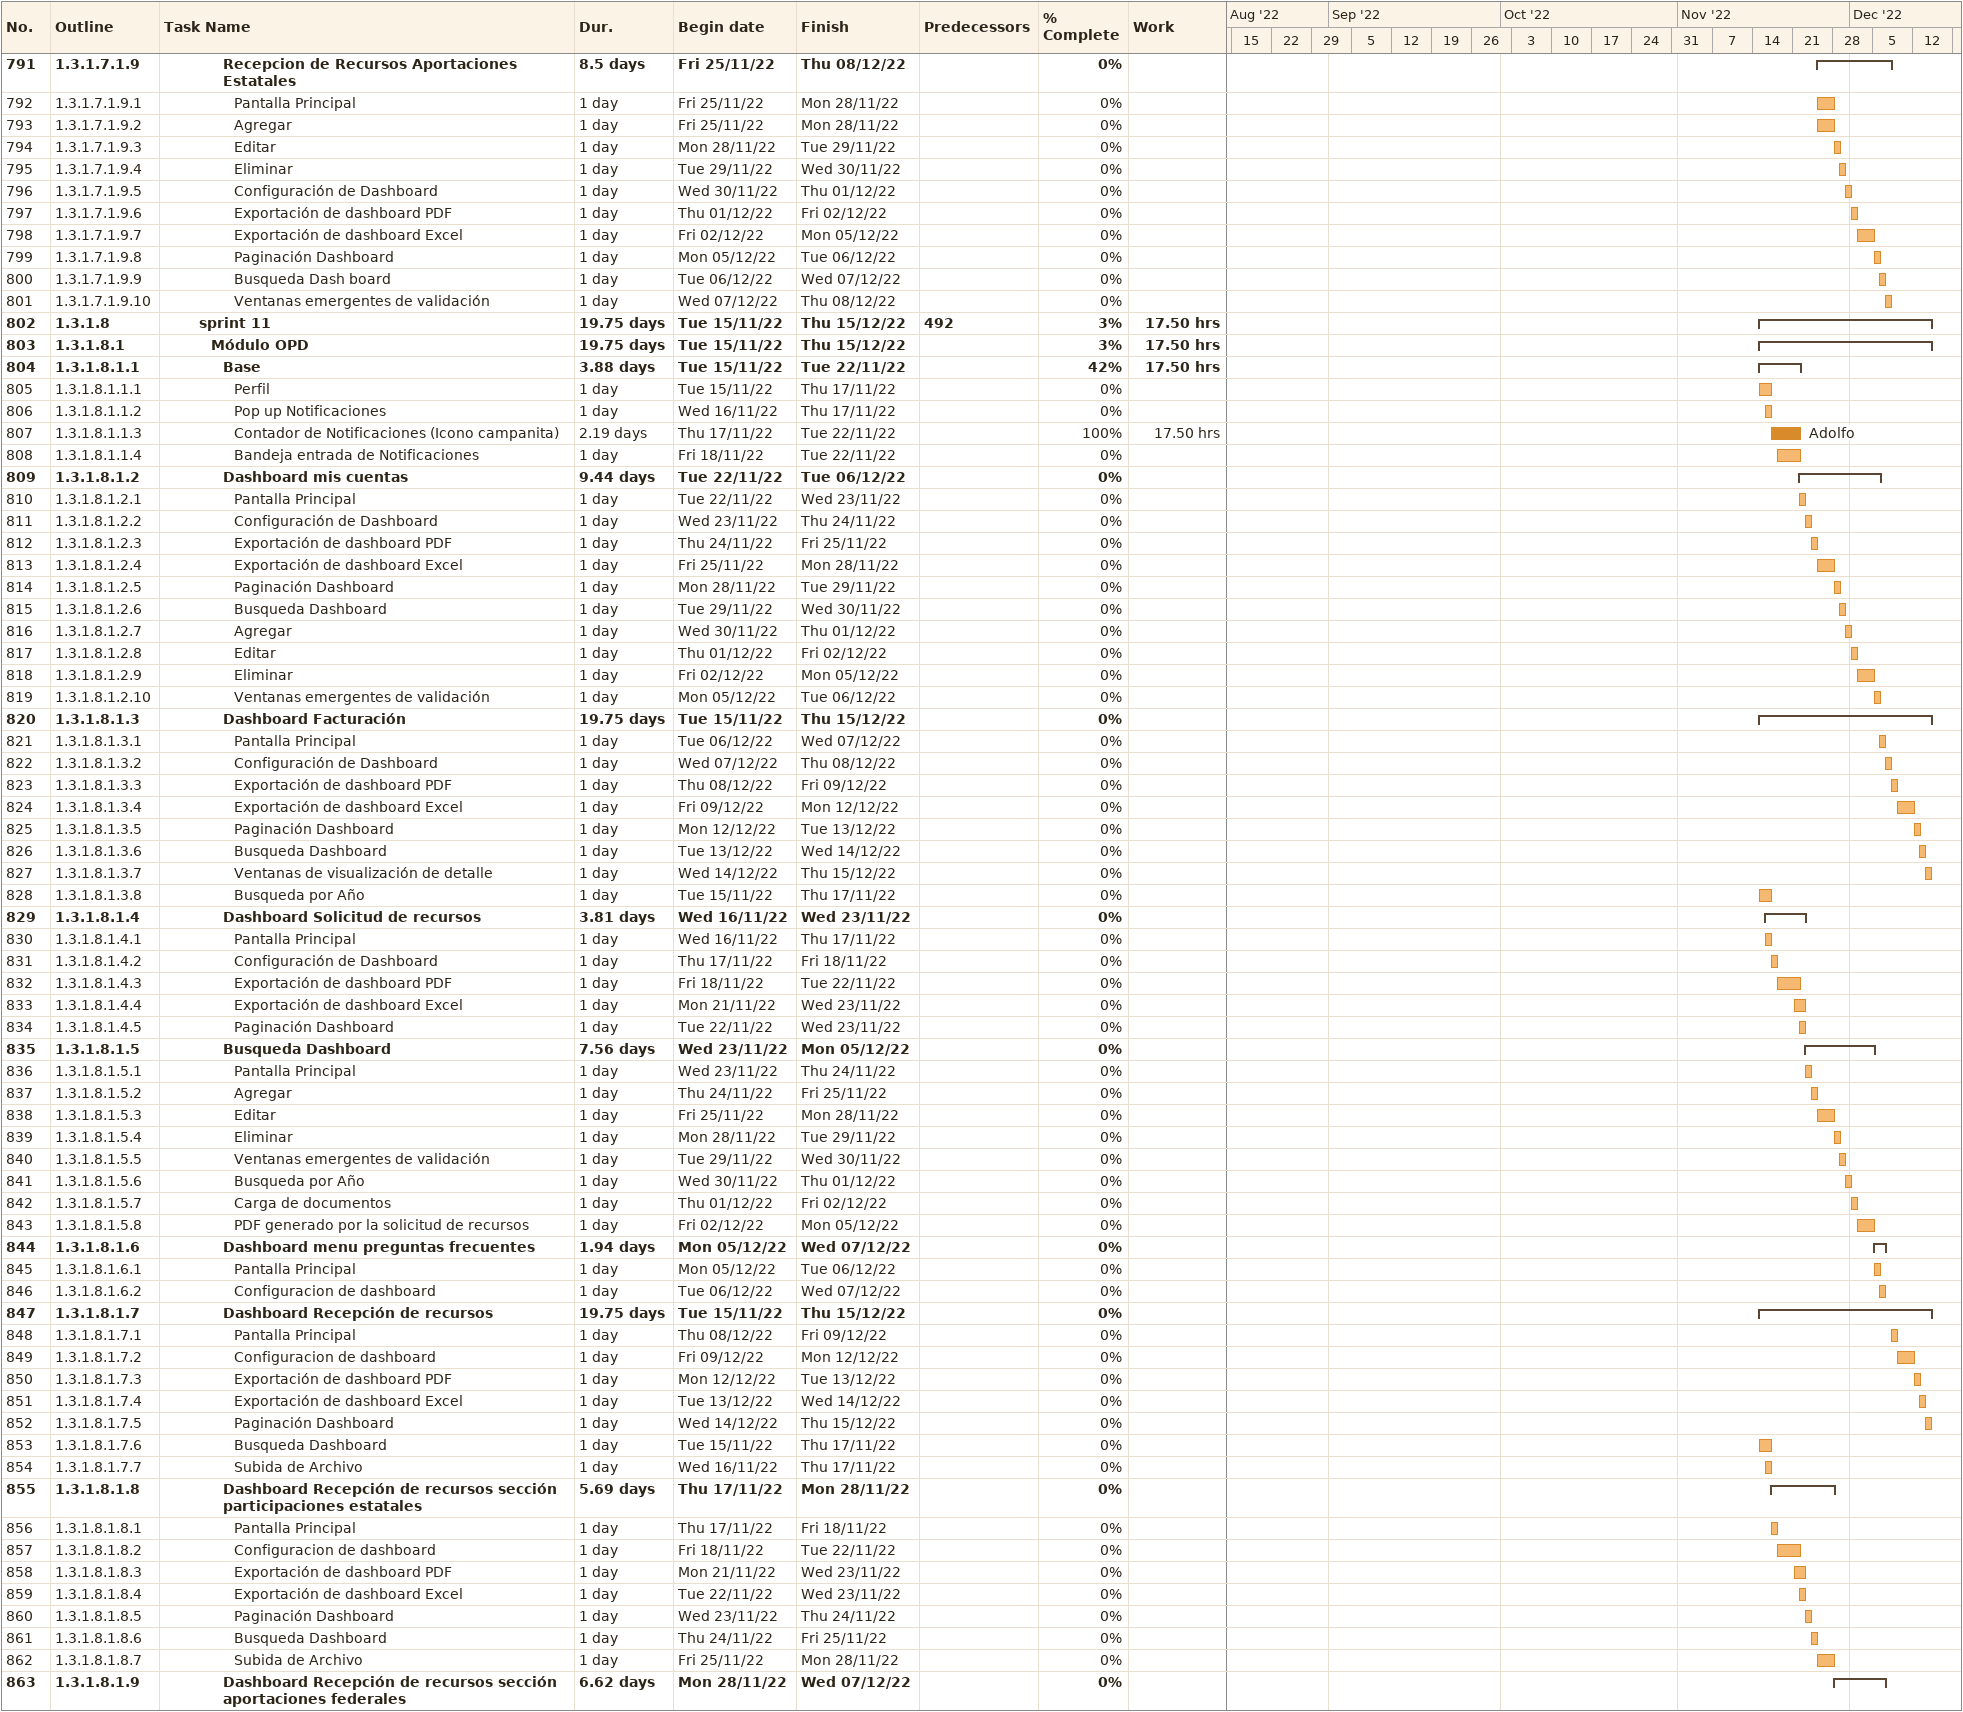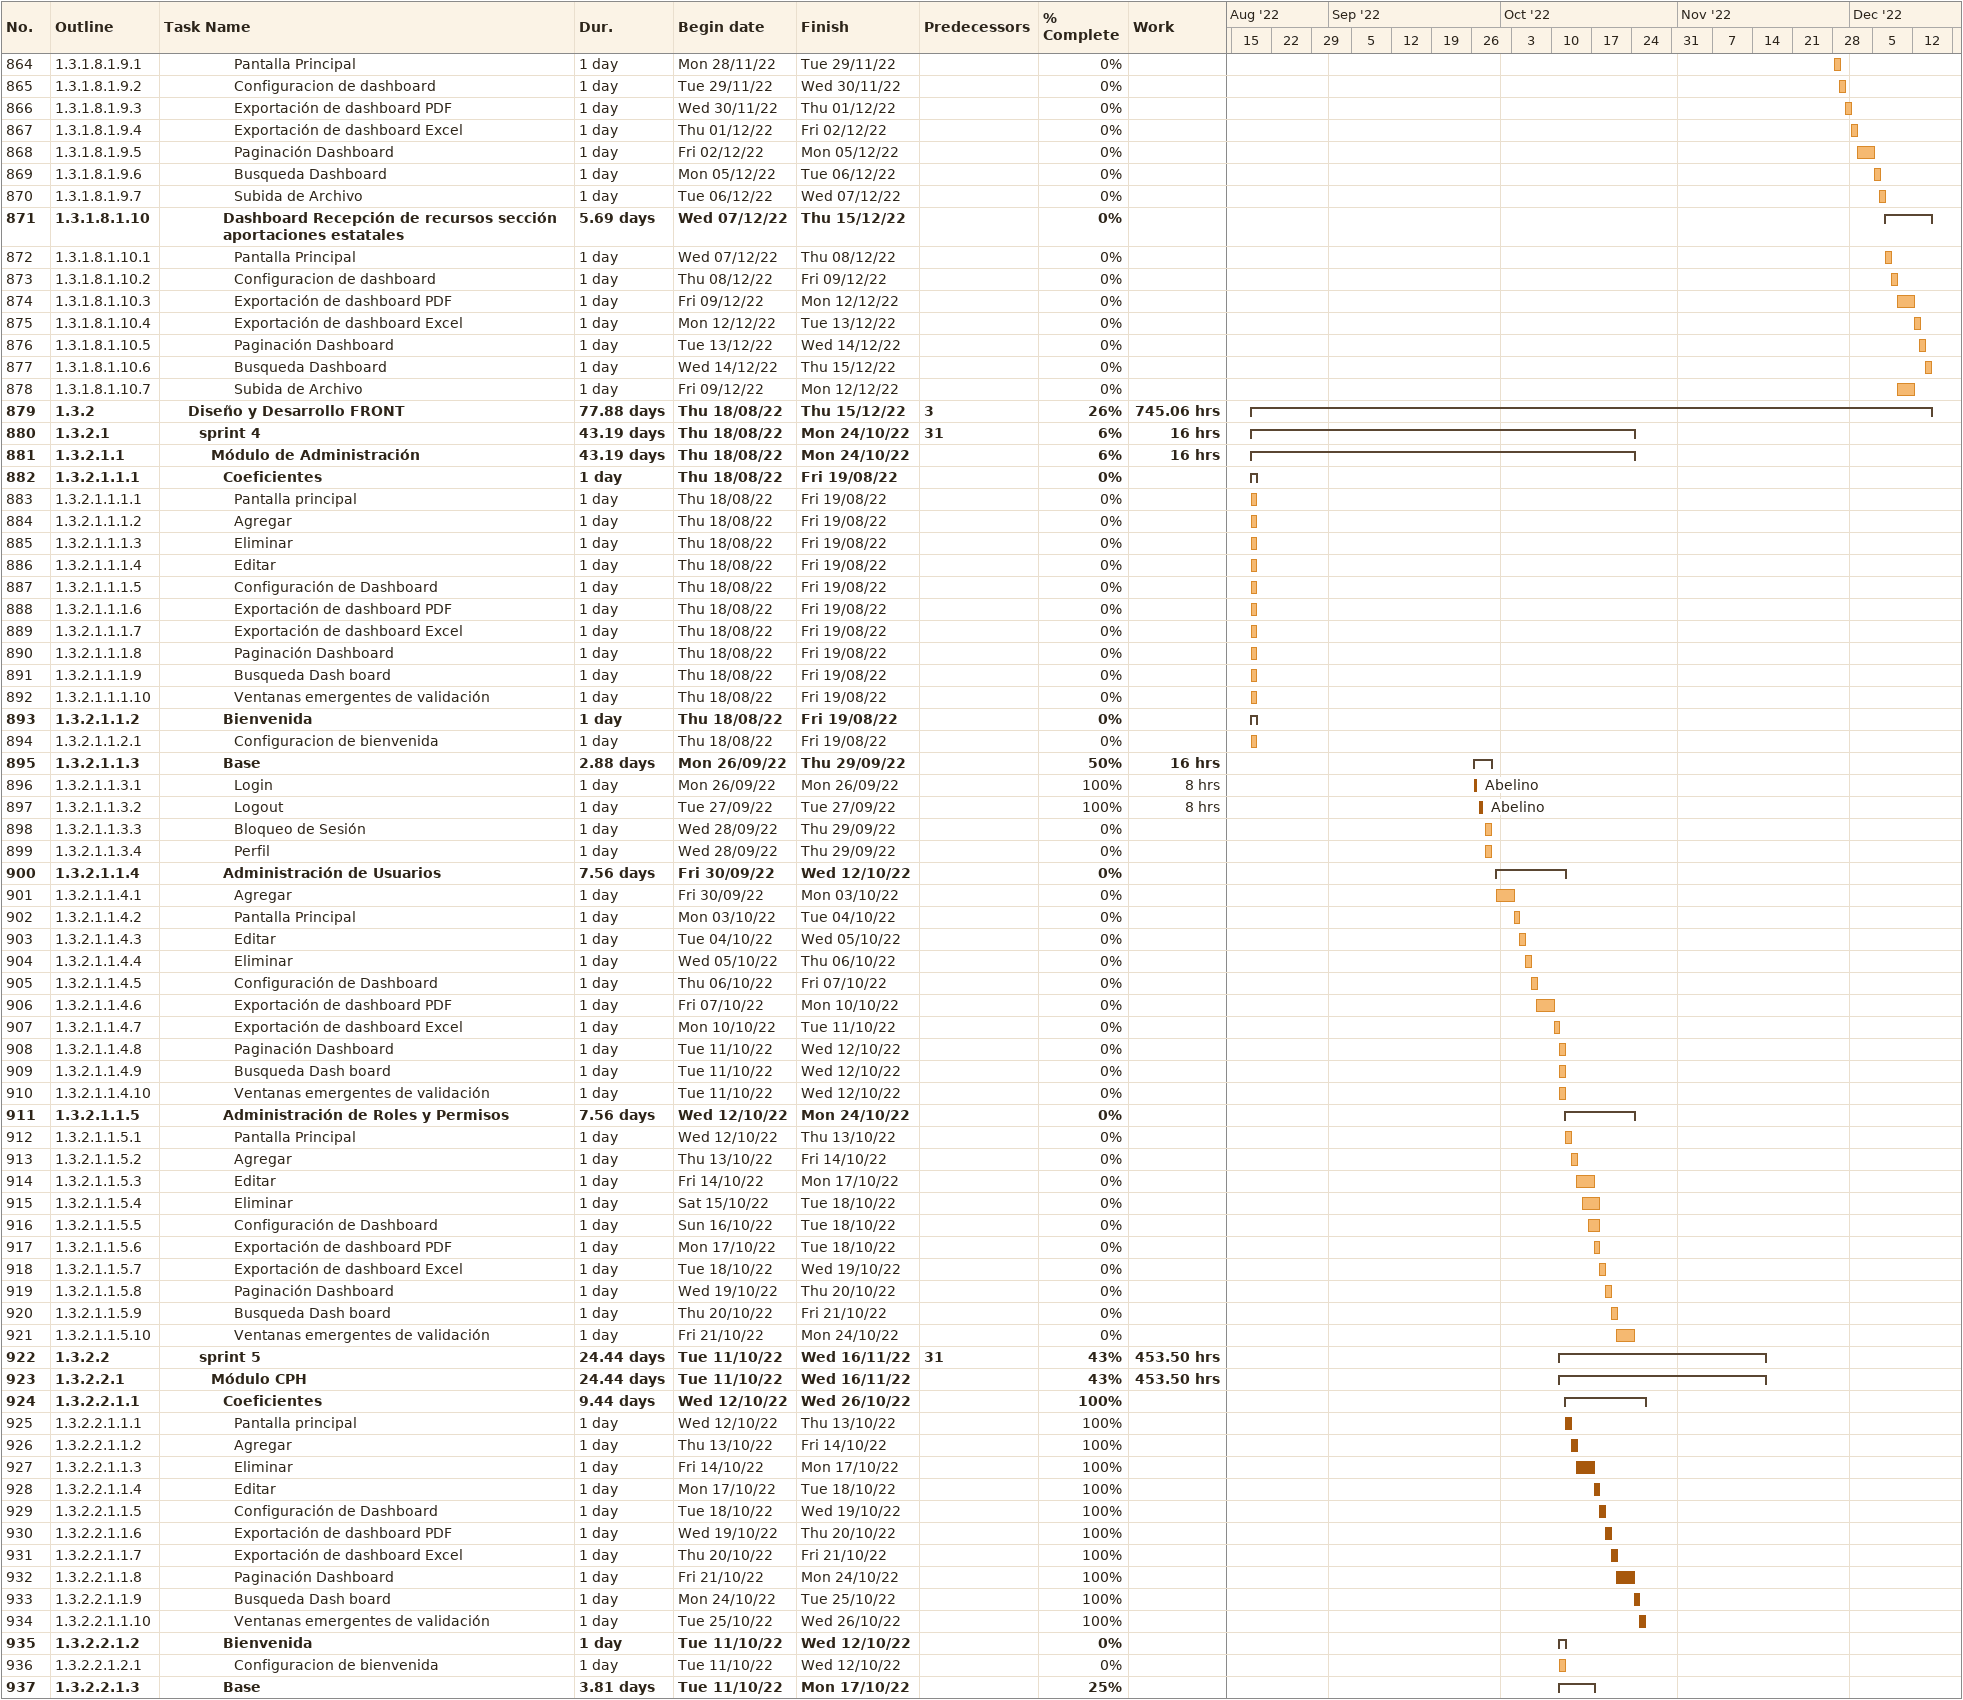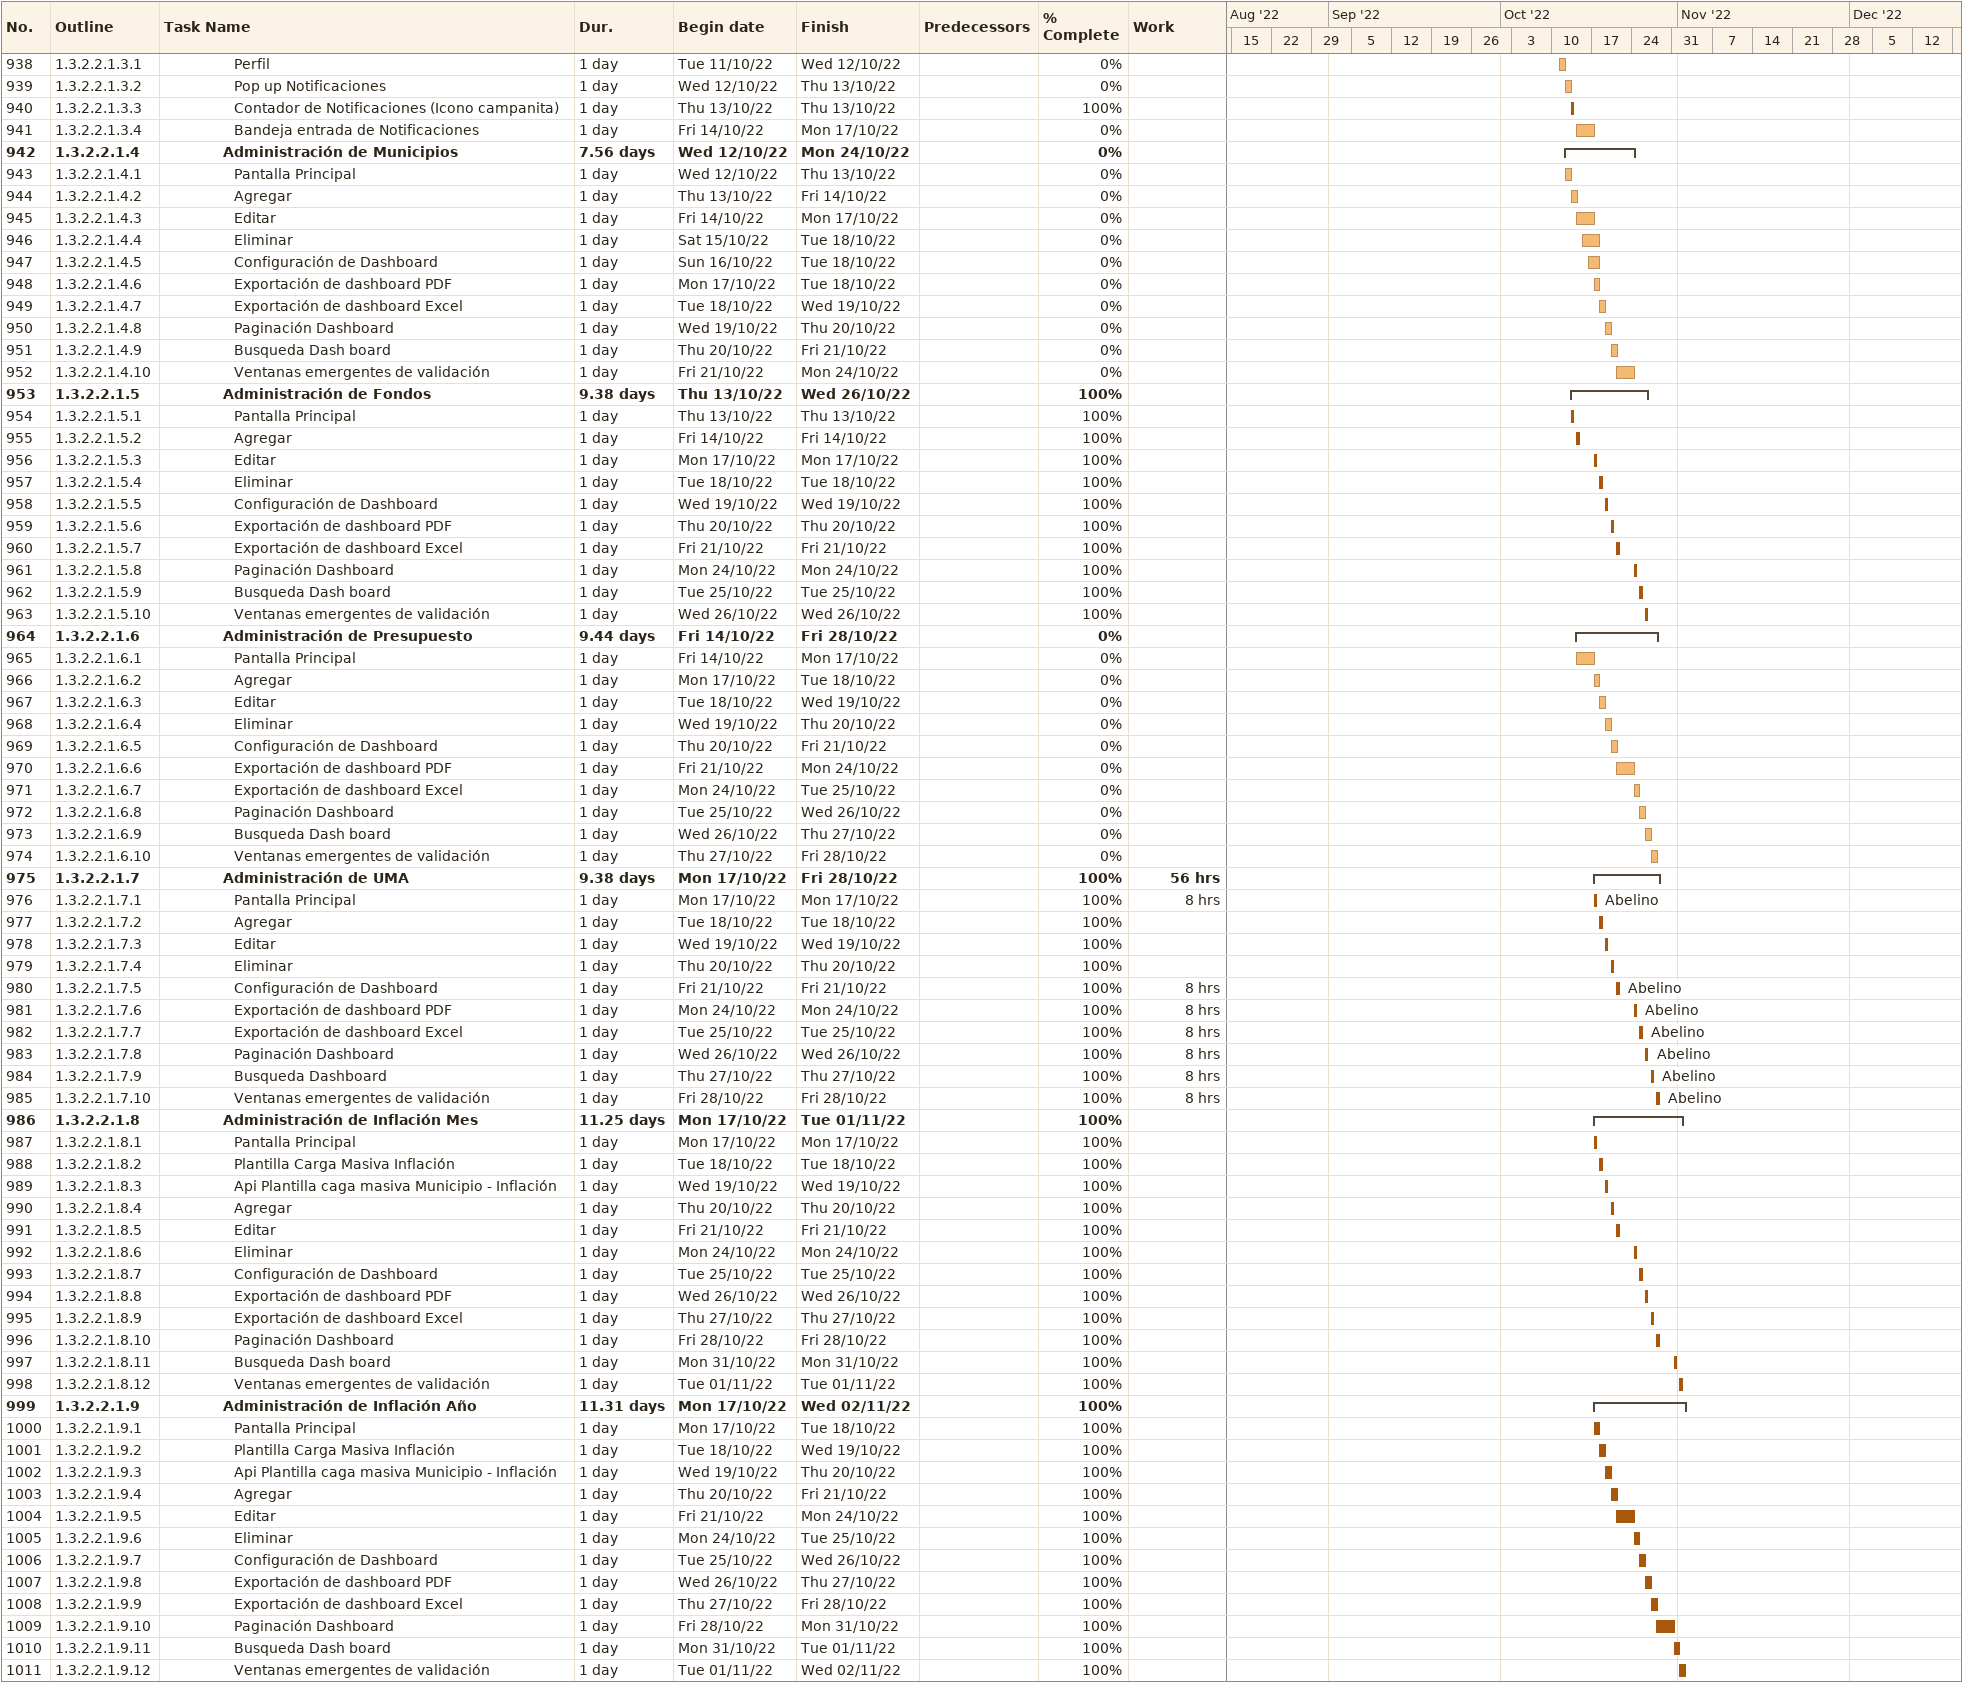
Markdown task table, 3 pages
| ID | WBS | Task | Duration | Start | Finish | Predecessors | Resources | % complete | Work (h) |
|---|---|---|---|---|---|---|---|---|---|
| 791 | 1.3.1.7.1.9 | **Recepcion de Recursos Aportaciones Estatales** | 8.5d | 2022-11-25 | 2022-12-08 |  |  | 0 |  |
| 792 | 1.3.1.7.1.9.1 | Pantalla Principal | 1d | 2022-11-25 | 2022-11-28 |  |  | 0 |  |
| 793 | 1.3.1.7.1.9.2 | Agregar | 1d | 2022-11-25 | 2022-11-28 |  |  | 0 |  |
| 794 | 1.3.1.7.1.9.3 | Editar | 1d | 2022-11-28 | 2022-11-29 |  |  | 0 |  |
| 795 | 1.3.1.7.1.9.4 | Eliminar | 1d | 2022-11-29 | 2022-11-30 |  |  | 0 |  |
| 796 | 1.3.1.7.1.9.5 | Configuración de Dashboard | 1d | 2022-11-30 | 2022-12-01 |  |  | 0 |  |
| 797 | 1.3.1.7.1.9.6 | Exportación de dashboard PDF | 1d | 2022-12-01 | 2022-12-02 |  |  | 0 |  |
| 798 | 1.3.1.7.1.9.7 | Exportación de dashboard Excel | 1d | 2022-12-02 | 2022-12-05 |  |  | 0 |  |
| 799 | 1.3.1.7.1.9.8 | Paginación Dashboard | 1d | 2022-12-05 | 2022-12-06 |  |  | 0 |  |
| 800 | 1.3.1.7.1.9.9 | Busqueda Dash board | 1d | 2022-12-06 | 2022-12-07 |  |  | 0 |  |
| 801 | 1.3.1.7.1.9.10 | Ventanas emergentes de validación | 1d | 2022-12-07 | 2022-12-08 |  |  | 0 |  |
| 802 | 1.3.1.8 | **sprint 11** | 19.75d | 2022-11-15 | 2022-12-15 | 492 |  | 3 | 17.50 |
| 803 | 1.3.1.8.1 | **Módulo OPD** | 19.75d | 2022-11-15 | 2022-12-15 |  |  | 3 | 17.50 |
| 804 | 1.3.1.8.1.1 | **Base** | 3.88d | 2022-11-15 | 2022-11-22 |  |  | 42 | 17.50 |
| 805 | 1.3.1.8.1.1.1 | Perfil | 1d | 2022-11-15 | 2022-11-17 |  |  | 0 |  |
| 806 | 1.3.1.8.1.1.2 | Pop up Notificaciones | 1d | 2022-11-16 | 2022-11-17 |  |  | 0 |  |
| 807 | 1.3.1.8.1.1.3 | Contador de Notificaciones (Icono campanita) | 2.19d | 2022-11-17 | 2022-11-22 |  | Adolfo | 100 | 17.50 |
| 808 | 1.3.1.8.1.1.4 | Bandeja entrada de Notificaciones | 1d | 2022-11-18 | 2022-11-22 |  |  | 0 |  |
| 809 | 1.3.1.8.1.2 | **Dashboard mis cuentas** | 9.44d | 2022-11-22 | 2022-12-06 |  |  | 0 |  |
| 810 | 1.3.1.8.1.2.1 | Pantalla Principal | 1d | 2022-11-22 | 2022-11-23 |  |  | 0 |  |
| 811 | 1.3.1.8.1.2.2 | Configuración de Dashboard | 1d | 2022-11-23 | 2022-11-24 |  |  | 0 |  |
| 812 | 1.3.1.8.1.2.3 | Exportación de dashboard PDF | 1d | 2022-11-24 | 2022-11-25 |  |  | 0 |  |
| 813 | 1.3.1.8.1.2.4 | Exportación de dashboard Excel | 1d | 2022-11-25 | 2022-11-28 |  |  | 0 |  |
| 814 | 1.3.1.8.1.2.5 | Paginación Dashboard | 1d | 2022-11-28 | 2022-11-29 |  |  | 0 |  |
| 815 | 1.3.1.8.1.2.6 | Busqueda Dashboard | 1d | 2022-11-29 | 2022-11-30 |  |  | 0 |  |
| 816 | 1.3.1.8.1.2.7 | Agregar | 1d | 2022-11-30 | 2022-12-01 |  |  | 0 |  |
| 817 | 1.3.1.8.1.2.8 | Editar | 1d | 2022-12-01 | 2022-12-02 |  |  | 0 |  |
| 818 | 1.3.1.8.1.2.9 | Eliminar | 1d | 2022-12-02 | 2022-12-05 |  |  | 0 |  |
| 819 | 1.3.1.8.1.2.10 | Ventanas emergentes de validación | 1d | 2022-12-05 | 2022-12-06 |  |  | 0 |  |
| 820 | 1.3.1.8.1.3 | **Dashboard Facturación** | 19.75d | 2022-11-15 | 2022-12-15 |  |  | 0 |  |
| 821 | 1.3.1.8.1.3.1 | Pantalla Principal | 1d | 2022-12-06 | 2022-12-07 |  |  | 0 |  |
| 822 | 1.3.1.8.1.3.2 | Configuración de Dashboard | 1d | 2022-12-07 | 2022-12-08 |  |  | 0 |  |
| 823 | 1.3.1.8.1.3.3 | Exportación de dashboard PDF | 1d | 2022-12-08 | 2022-12-09 |  |  | 0 |  |
| 824 | 1.3.1.8.1.3.4 | Exportación de dashboard Excel | 1d | 2022-12-09 | 2022-12-12 |  |  | 0 |  |
| 825 | 1.3.1.8.1.3.5 | Paginación Dashboard | 1d | 2022-12-12 | 2022-12-13 |  |  | 0 |  |
| 826 | 1.3.1.8.1.3.6 | Busqueda Dashboard | 1d | 2022-12-13 | 2022-12-14 |  |  | 0 |  |
| 827 | 1.3.1.8.1.3.7 | Ventanas de visualización de detalle | 1d | 2022-12-14 | 2022-12-15 |  |  | 0 |  |
| 828 | 1.3.1.8.1.3.8 | Busqueda por Año | 1d | 2022-11-15 | 2022-11-17 |  |  | 0 |  |
| 829 | 1.3.1.8.1.4 | **Dashboard Solicitud de recursos** | 3.81d | 2022-11-16 | 2022-11-23 |  |  | 0 |  |
| 830 | 1.3.1.8.1.4.1 | Pantalla Principal | 1d | 2022-11-16 | 2022-11-17 |  |  | 0 |  |
| 831 | 1.3.1.8.1.4.2 | Configuración de Dashboard | 1d | 2022-11-17 | 2022-11-18 |  |  | 0 |  |
| 832 | 1.3.1.8.1.4.3 | Exportación de dashboard PDF | 1d | 2022-11-18 | 2022-11-22 |  |  | 0 |  |
| 833 | 1.3.1.8.1.4.4 | Exportación de dashboard Excel | 1d | 2022-11-21 | 2022-11-23 |  |  | 0 |  |
| 834 | 1.3.1.8.1.4.5 | Paginación Dashboard | 1d | 2022-11-22 | 2022-11-23 |  |  | 0 |  |
| 835 | 1.3.1.8.1.5 | **Busqueda Dashboard** | 7.56d | 2022-11-23 | 2022-12-05 |  |  | 0 |  |
| 836 | 1.3.1.8.1.5.1 | Pantalla Principal | 1d | 2022-11-23 | 2022-11-24 |  |  | 0 |  |
| 837 | 1.3.1.8.1.5.2 | Agregar | 1d | 2022-11-24 | 2022-11-25 |  |  | 0 |  |
| 838 | 1.3.1.8.1.5.3 | Editar | 1d | 2022-11-25 | 2022-11-28 |  |  | 0 |  |
| 839 | 1.3.1.8.1.5.4 | Eliminar | 1d | 2022-11-28 | 2022-11-29 |  |  | 0 |  |
| 840 | 1.3.1.8.1.5.5 | Ventanas emergentes de validación | 1d | 2022-11-29 | 2022-11-30 |  |  | 0 |  |
| 841 | 1.3.1.8.1.5.6 | Busqueda por Año | 1d | 2022-11-30 | 2022-12-01 |  |  | 0 |  |
| 842 | 1.3.1.8.1.5.7 | Carga de documentos | 1d | 2022-12-01 | 2022-12-02 |  |  | 0 |  |
| 843 | 1.3.1.8.1.5.8 | PDF generado por la solicitud de recursos | 1d | 2022-12-02 | 2022-12-05 |  |  | 0 |  |
| 844 | 1.3.1.8.1.6 | **Dashboard menu preguntas frecuentes** | 1.94d | 2022-12-05 | 2022-12-07 |  |  | 0 |  |
| 845 | 1.3.1.8.1.6.1 | Pantalla Principal | 1d | 2022-12-05 | 2022-12-06 |  |  | 0 |  |
| 846 | 1.3.1.8.1.6.2 | Configuracion de dashboard | 1d | 2022-12-06 | 2022-12-07 |  |  | 0 |  |
| 847 | 1.3.1.8.1.7 | **Dashboard Recepción de recursos** | 19.75d | 2022-11-15 | 2022-12-15 |  |  | 0 |  |
| 848 | 1.3.1.8.1.7.1 | Pantalla Principal | 1d | 2022-12-08 | 2022-12-09 |  |  | 0 |  |
| 849 | 1.3.1.8.1.7.2 | Configuracion de dashboard | 1d | 2022-12-09 | 2022-12-12 |  |  | 0 |  |
| 850 | 1.3.1.8.1.7.3 | Exportación de dashboard PDF | 1d | 2022-12-12 | 2022-12-13 |  |  | 0 |  |
| 851 | 1.3.1.8.1.7.4 | Exportación de dashboard Excel | 1d | 2022-12-13 | 2022-12-14 |  |  | 0 |  |
| 852 | 1.3.1.8.1.7.5 | Paginación Dashboard | 1d | 2022-12-14 | 2022-12-15 |  |  | 0 |  |
| 853 | 1.3.1.8.1.7.6 | Busqueda Dashboard | 1d | 2022-11-15 | 2022-11-17 |  |  | 0 |  |
| 854 | 1.3.1.8.1.7.7 | Subida de Archivo | 1d | 2022-11-16 | 2022-11-17 |  |  | 0 |  |
| 855 | 1.3.1.8.1.8 | **Dashboard Recepción de recursos sección participaciones estatales** | 5.69d | 2022-11-17 | 2022-11-28 |  |  | 0 |  |
| 856 | 1.3.1.8.1.8.1 | Pantalla Principal | 1d | 2022-11-17 | 2022-11-18 |  |  | 0 |  |
| 857 | 1.3.1.8.1.8.2 | Configuracion de dashboard | 1d | 2022-11-18 | 2022-11-22 |  |  | 0 |  |
| 858 | 1.3.1.8.1.8.3 | Exportación de dashboard PDF | 1d | 2022-11-21 | 2022-11-23 |  |  | 0 |  |
| 859 | 1.3.1.8.1.8.4 | Exportación de dashboard Excel | 1d | 2022-11-22 | 2022-11-23 |  |  | 0 |  |
| 860 | 1.3.1.8.1.8.5 | Paginación Dashboard | 1d | 2022-11-23 | 2022-11-24 |  |  | 0 |  |
| 861 | 1.3.1.8.1.8.6 | Busqueda Dashboard | 1d | 2022-11-24 | 2022-11-25 |  |  | 0 |  |
| 862 | 1.3.1.8.1.8.7 | Subida de Archivo | 1d | 2022-11-25 | 2022-11-28 |  |  | 0 |  |
| 863 | 1.3.1.8.1.9 | **Dashboard Recepción de recursos sección aportaciones federales** | 6.62d | 2022-11-28 | 2022-12-07 |  |  | 0 |  |
| 864 | 1.3.1.8.1.9.1 | Pantalla Principal | 1d | 2022-11-28 | 2022-11-29 |  |  | 0 |  |
| 865 | 1.3.1.8.1.9.2 | Configuracion de dashboard | 1d | 2022-11-29 | 2022-11-30 |  |  | 0 |  |
| 866 | 1.3.1.8.1.9.3 | Exportación de dashboard PDF | 1d | 2022-11-30 | 2022-12-01 |  |  | 0 |  |
| 867 | 1.3.1.8.1.9.4 | Exportación de dashboard Excel | 1d | 2022-12-01 | 2022-12-02 |  |  | 0 |  |
| 868 | 1.3.1.8.1.9.5 | Paginación Dashboard | 1d | 2022-12-02 | 2022-12-05 |  |  | 0 |  |
| 869 | 1.3.1.8.1.9.6 | Busqueda Dashboard | 1d | 2022-12-05 | 2022-12-06 |  |  | 0 |  |
| 870 | 1.3.1.8.1.9.7 | Subida de Archivo | 1d | 2022-12-06 | 2022-12-07 |  |  | 0 |  |
| 871 | 1.3.1.8.1.10 | **Dashboard Recepción de recursos sección aportaciones estatales** | 5.69d | 2022-12-07 | 2022-12-15 |  |  | 0 |  |
| 872 | 1.3.1.8.1.10.1 | Pantalla Principal | 1d | 2022-12-07 | 2022-12-08 |  |  | 0 |  |
| 873 | 1.3.1.8.1.10.2 | Configuracion de dashboard | 1d | 2022-12-08 | 2022-12-09 |  |  | 0 |  |
| 874 | 1.3.1.8.1.10.3 | Exportación de dashboard PDF | 1d | 2022-12-09 | 2022-12-12 |  |  | 0 |  |
| 875 | 1.3.1.8.1.10.4 | Exportación de dashboard Excel | 1d | 2022-12-12 | 2022-12-13 |  |  | 0 |  |
| 876 | 1.3.1.8.1.10.5 | Paginación Dashboard | 1d | 2022-12-13 | 2022-12-14 |  |  | 0 |  |
| 877 | 1.3.1.8.1.10.6 | Busqueda Dashboard | 1d | 2022-12-14 | 2022-12-15 |  |  | 0 |  |
| 878 | 1.3.1.8.1.10.7 | Subida de Archivo | 1d | 2022-12-09 | 2022-12-12 |  |  | 0 |  |
| 879 | 1.3.2 | **Diseño y Desarrollo FRONT** | 77.88d | 2022-08-18 | 2022-12-15 | 3 |  | 26 | 745.06 |
| 880 | 1.3.2.1 | **sprint 4** | 43.19d | 2022-08-18 | 2022-10-24 | 31 |  | 6 | 16 |
| 881 | 1.3.2.1.1 | **Módulo de Administración** | 43.19d | 2022-08-18 | 2022-10-24 |  |  | 6 | 16 |
| 882 | 1.3.2.1.1.1 | **Coeficientes** | 1d | 2022-08-18 | 2022-08-19 |  |  | 0 |  |
| 883 | 1.3.2.1.1.1.1 | Pantalla principal | 1d | 2022-08-18 | 2022-08-19 |  |  | 0 |  |
| 884 | 1.3.2.1.1.1.2 | Agregar | 1d | 2022-08-18 | 2022-08-19 |  |  | 0 |  |
| 885 | 1.3.2.1.1.1.3 | Eliminar | 1d | 2022-08-18 | 2022-08-19 |  |  | 0 |  |
| 886 | 1.3.2.1.1.1.4 | Editar | 1d | 2022-08-18 | 2022-08-19 |  |  | 0 |  |
| 887 | 1.3.2.1.1.1.5 | Configuración de Dashboard | 1d | 2022-08-18 | 2022-08-19 |  |  | 0 |  |
| 888 | 1.3.2.1.1.1.6 | Exportación de dashboard PDF | 1d | 2022-08-18 | 2022-08-19 |  |  | 0 |  |
| 889 | 1.3.2.1.1.1.7 | Exportación de dashboard Excel | 1d | 2022-08-18 | 2022-08-19 |  |  | 0 |  |
| 890 | 1.3.2.1.1.1.8 | Paginación Dashboard | 1d | 2022-08-18 | 2022-08-19 |  |  | 0 |  |
| 891 | 1.3.2.1.1.1.9 | Busqueda Dash board | 1d | 2022-08-18 | 2022-08-19 |  |  | 0 |  |
| 892 | 1.3.2.1.1.1.10 | Ventanas emergentes de validación | 1d | 2022-08-18 | 2022-08-19 |  |  | 0 |  |
| 893 | 1.3.2.1.1.2 | **Bienvenida** | 1d | 2022-08-18 | 2022-08-19 |  |  | 0 |  |
| 894 | 1.3.2.1.1.2.1 | Configuracion de bienvenida | 1d | 2022-08-18 | 2022-08-19 |  |  | 0 |  |
| 895 | 1.3.2.1.1.3 | **Base** | 2.88d | 2022-09-26 | 2022-09-29 |  |  | 50 | 16 |
| 896 | 1.3.2.1.1.3.1 | Login | 1d | 2022-09-26 | 2022-09-26 |  | Abelino | 100 | 8 |
| 897 | 1.3.2.1.1.3.2 | Logout | 1d | 2022-09-27 | 2022-09-27 |  | Abelino | 100 | 8 |
| 898 | 1.3.2.1.1.3.3 | Bloqueo de Sesión | 1d | 2022-09-28 | 2022-09-29 |  |  | 0 |  |
| 899 | 1.3.2.1.1.3.4 | Perfil | 1d | 2022-09-28 | 2022-09-29 |  |  | 0 |  |
| 900 | 1.3.2.1.1.4 | **Administración de Usuarios** | 7.56d | 2022-09-30 | 2022-10-12 |  |  | 0 |  |
| 901 | 1.3.2.1.1.4.1 | Agregar | 1d | 2022-09-30 | 2022-10-03 |  |  | 0 |  |
| 902 | 1.3.2.1.1.4.2 | Pantalla Principal | 1d | 2022-10-03 | 2022-10-04 |  |  | 0 |  |
| 903 | 1.3.2.1.1.4.3 | Editar | 1d | 2022-10-04 | 2022-10-05 |  |  | 0 |  |
| 904 | 1.3.2.1.1.4.4 | Eliminar | 1d | 2022-10-05 | 2022-10-06 |  |  | 0 |  |
| 905 | 1.3.2.1.1.4.5 | Configuración de Dashboard | 1d | 2022-10-06 | 2022-10-07 |  |  | 0 |  |
| 906 | 1.3.2.1.1.4.6 | Exportación de dashboard PDF | 1d | 2022-10-07 | 2022-10-10 |  |  | 0 |  |
| 907 | 1.3.2.1.1.4.7 | Exportación de dashboard Excel | 1d | 2022-10-10 | 2022-10-11 |  |  | 0 |  |
| 908 | 1.3.2.1.1.4.8 | Paginación Dashboard | 1d | 2022-10-11 | 2022-10-12 |  |  | 0 |  |
| 909 | 1.3.2.1.1.4.9 | Busqueda Dash board | 1d | 2022-10-11 | 2022-10-12 |  |  | 0 |  |
| 910 | 1.3.2.1.1.4.10 | Ventanas emergentes de validación | 1d | 2022-10-11 | 2022-10-12 |  |  | 0 |  |
| 911 | 1.3.2.1.1.5 | **Administración de Roles y Permisos** | 7.56d | 2022-10-12 | 2022-10-24 |  |  | 0 |  |
| 912 | 1.3.2.1.1.5.1 | Pantalla Principal | 1d | 2022-10-12 | 2022-10-13 |  |  | 0 |  |
| 913 | 1.3.2.1.1.5.2 | Agregar | 1d | 2022-10-13 | 2022-10-14 |  |  | 0 |  |
| 914 | 1.3.2.1.1.5.3 | Editar | 1d | 2022-10-14 | 2022-10-17 |  |  | 0 |  |
| 915 | 1.3.2.1.1.5.4 | Eliminar | 1d | 2022-10-15 | 2022-10-18 |  |  | 0 |  |
| 916 | 1.3.2.1.1.5.5 | Configuración de Dashboard | 1d | 2022-10-16 | 2022-10-18 |  |  | 0 |  |
| 917 | 1.3.2.1.1.5.6 | Exportación de dashboard PDF | 1d | 2022-10-17 | 2022-10-18 |  |  | 0 |  |
| 918 | 1.3.2.1.1.5.7 | Exportación de dashboard Excel | 1d | 2022-10-18 | 2022-10-19 |  |  | 0 |  |
| 919 | 1.3.2.1.1.5.8 | Paginación Dashboard | 1d | 2022-10-19 | 2022-10-20 |  |  | 0 |  |
| 920 | 1.3.2.1.1.5.9 | Busqueda Dash board | 1d | 2022-10-20 | 2022-10-21 |  |  | 0 |  |
| 921 | 1.3.2.1.1.5.10 | Ventanas emergentes de validación | 1d | 2022-10-21 | 2022-10-24 |  |  | 0 |  |
| 922 | 1.3.2.2 | **sprint 5** | 24.44d | 2022-10-11 | 2022-11-16 | 31 |  | 43 | 453.50 |
| 923 | 1.3.2.2.1 | **Módulo CPH** | 24.44d | 2022-10-11 | 2022-11-16 |  |  | 43 | 453.50 |
| 924 | 1.3.2.2.1.1 | **Coeficientes** | 9.44d | 2022-10-12 | 2022-10-26 |  |  | 100 |  |
| 925 | 1.3.2.2.1.1.1 | Pantalla principal | 1d | 2022-10-12 | 2022-10-13 |  |  | 100 |  |
| 926 | 1.3.2.2.1.1.2 | Agregar | 1d | 2022-10-13 | 2022-10-14 |  |  | 100 |  |
| 927 | 1.3.2.2.1.1.3 | Eliminar | 1d | 2022-10-14 | 2022-10-17 |  |  | 100 |  |
| 928 | 1.3.2.2.1.1.4 | Editar | 1d | 2022-10-17 | 2022-10-18 |  |  | 100 |  |
| 929 | 1.3.2.2.1.1.5 | Configuración de Dashboard | 1d | 2022-10-18 | 2022-10-19 |  |  | 100 |  |
| 930 | 1.3.2.2.1.1.6 | Exportación de dashboard PDF | 1d | 2022-10-19 | 2022-10-20 |  |  | 100 |  |
| 931 | 1.3.2.2.1.1.7 | Exportación de dashboard Excel | 1d | 2022-10-20 | 2022-10-21 |  |  | 100 |  |
| 932 | 1.3.2.2.1.1.8 | Paginación Dashboard | 1d | 2022-10-21 | 2022-10-24 |  |  | 100 |  |
| 933 | 1.3.2.2.1.1.9 | Busqueda Dash board | 1d | 2022-10-24 | 2022-10-25 |  |  | 100 |  |
| 934 | 1.3.2.2.1.1.10 | Ventanas emergentes de validación | 1d | 2022-10-25 | 2022-10-26 |  |  | 100 |  |
| 935 | 1.3.2.2.1.2 | **Bienvenida** | 1d | 2022-10-11 | 2022-10-12 |  |  | 0 |  |
| 936 | 1.3.2.2.1.2.1 | Configuracion de bienvenida | 1d | 2022-10-11 | 2022-10-12 |  |  | 0 |  |
| 937 | 1.3.2.2.1.3 | **Base** | 3.81d | 2022-10-11 | 2022-10-17 |  |  | 25 |  |
| 938 | 1.3.2.2.1.3.1 | Perfil | 1d | 2022-10-11 | 2022-10-12 |  |  | 0 |  |
| 939 | 1.3.2.2.1.3.2 | Pop up Notificaciones | 1d | 2022-10-12 | 2022-10-13 |  |  | 0 |  |
| 940 | 1.3.2.2.1.3.3 | Contador de Notificaciones (Icono campanita) | 1d | 2022-10-13 | 2022-10-13 |  |  | 100 |  |
| 941 | 1.3.2.2.1.3.4 | Bandeja entrada de Notificaciones | 1d | 2022-10-14 | 2022-10-17 |  |  | 0 |  |
| 942 | 1.3.2.2.1.4 | **Administración de Municipios** | 7.56d | 2022-10-12 | 2022-10-24 |  |  | 0 |  |
| 943 | 1.3.2.2.1.4.1 | Pantalla Principal | 1d | 2022-10-12 | 2022-10-13 |  |  | 0 |  |
| 944 | 1.3.2.2.1.4.2 | Agregar | 1d | 2022-10-13 | 2022-10-14 |  |  | 0 |  |
| 945 | 1.3.2.2.1.4.3 | Editar | 1d | 2022-10-14 | 2022-10-17 |  |  | 0 |  |
| 946 | 1.3.2.2.1.4.4 | Eliminar | 1d | 2022-10-15 | 2022-10-18 |  |  | 0 |  |
| 947 | 1.3.2.2.1.4.5 | Configuración de Dashboard | 1d | 2022-10-16 | 2022-10-18 |  |  | 0 |  |
| 948 | 1.3.2.2.1.4.6 | Exportación de dashboard PDF | 1d | 2022-10-17 | 2022-10-18 |  |  | 0 |  |
| 949 | 1.3.2.2.1.4.7 | Exportación de dashboard Excel | 1d | 2022-10-18 | 2022-10-19 |  |  | 0 |  |
| 950 | 1.3.2.2.1.4.8 | Paginación Dashboard | 1d | 2022-10-19 | 2022-10-20 |  |  | 0 |  |
| 951 | 1.3.2.2.1.4.9 | Busqueda Dash board | 1d | 2022-10-20 | 2022-10-21 |  |  | 0 |  |
| 952 | 1.3.2.2.1.4.10 | Ventanas emergentes de validación | 1d | 2022-10-21 | 2022-10-24 |  |  | 0 |  |
| 953 | 1.3.2.2.1.5 | **Administración de Fondos** | 9.38d | 2022-10-13 | 2022-10-26 |  |  | 100 |  |
| 954 | 1.3.2.2.1.5.1 | Pantalla Principal | 1d | 2022-10-13 | 2022-10-13 |  |  | 100 |  |
| 955 | 1.3.2.2.1.5.2 | Agregar | 1d | 2022-10-14 | 2022-10-14 |  |  | 100 |  |
| 956 | 1.3.2.2.1.5.3 | Editar | 1d | 2022-10-17 | 2022-10-17 |  |  | 100 |  |
| 957 | 1.3.2.2.1.5.4 | Eliminar | 1d | 2022-10-18 | 2022-10-18 |  |  | 100 |  |
| 958 | 1.3.2.2.1.5.5 | Configuración de Dashboard | 1d | 2022-10-19 | 2022-10-19 |  |  | 100 |  |
| 959 | 1.3.2.2.1.5.6 | Exportación de dashboard PDF | 1d | 2022-10-20 | 2022-10-20 |  |  | 100 |  |
| 960 | 1.3.2.2.1.5.7 | Exportación de dashboard Excel | 1d | 2022-10-21 | 2022-10-21 |  |  | 100 |  |
| 961 | 1.3.2.2.1.5.8 | Paginación Dashboard | 1d | 2022-10-24 | 2022-10-24 |  |  | 100 |  |
| 962 | 1.3.2.2.1.5.9 | Busqueda Dash board | 1d | 2022-10-25 | 2022-10-25 |  |  | 100 |  |
| 963 | 1.3.2.2.1.5.10 | Ventanas emergentes de validación | 1d | 2022-10-26 | 2022-10-26 |  |  | 100 |  |
| 964 | 1.3.2.2.1.6 | **Administración de Presupuesto** | 9.44d | 2022-10-14 | 2022-10-28 |  |  | 0 |  |
| 965 | 1.3.2.2.1.6.1 | Pantalla Principal | 1d | 2022-10-14 | 2022-10-17 |  |  | 0 |  |
| 966 | 1.3.2.2.1.6.2 | Agregar | 1d | 2022-10-17 | 2022-10-18 |  |  | 0 |  |
| 967 | 1.3.2.2.1.6.3 | Editar | 1d | 2022-10-18 | 2022-10-19 |  |  | 0 |  |
| 968 | 1.3.2.2.1.6.4 | Eliminar | 1d | 2022-10-19 | 2022-10-20 |  |  | 0 |  |
| 969 | 1.3.2.2.1.6.5 | Configuración de Dashboard | 1d | 2022-10-20 | 2022-10-21 |  |  | 0 |  |
| 970 | 1.3.2.2.1.6.6 | Exportación de dashboard PDF | 1d | 2022-10-21 | 2022-10-24 |  |  | 0 |  |
| 971 | 1.3.2.2.1.6.7 | Exportación de dashboard Excel | 1d | 2022-10-24 | 2022-10-25 |  |  | 0 |  |
| 972 | 1.3.2.2.1.6.8 | Paginación Dashboard | 1d | 2022-10-25 | 2022-10-26 |  |  | 0 |  |
| 973 | 1.3.2.2.1.6.9 | Busqueda Dash board | 1d | 2022-10-26 | 2022-10-27 |  |  | 0 |  |
| 974 | 1.3.2.2.1.6.10 | Ventanas emergentes de validación | 1d | 2022-10-27 | 2022-10-28 |  |  | 0 |  |
| 975 | 1.3.2.2.1.7 | **Administración de UMA** | 9.38d | 2022-10-17 | 2022-10-28 |  |  | 100 | 56 |
| 976 | 1.3.2.2.1.7.1 | Pantalla Principal | 1d | 2022-10-17 | 2022-10-17 |  | Abelino | 100 | 8 |
| 977 | 1.3.2.2.1.7.2 | Agregar | 1d | 2022-10-18 | 2022-10-18 |  |  | 100 |  |
| 978 | 1.3.2.2.1.7.3 | Editar | 1d | 2022-10-19 | 2022-10-19 |  |  | 100 |  |
| 979 | 1.3.2.2.1.7.4 | Eliminar | 1d | 2022-10-20 | 2022-10-20 |  |  | 100 |  |
| 980 | 1.3.2.2.1.7.5 | Configuración de Dashboard | 1d | 2022-10-21 | 2022-10-21 |  | Abelino | 100 | 8 |
| 981 | 1.3.2.2.1.7.6 | Exportación de dashboard PDF | 1d | 2022-10-24 | 2022-10-24 |  | Abelino | 100 | 8 |
| 982 | 1.3.2.2.1.7.7 | Exportación de dashboard Excel | 1d | 2022-10-25 | 2022-10-25 |  | Abelino | 100 | 8 |
| 983 | 1.3.2.2.1.7.8 | Paginación Dashboard | 1d | 2022-10-26 | 2022-10-26 |  | Abelino | 100 | 8 |
| 984 | 1.3.2.2.1.7.9 | Busqueda Dashboard | 1d | 2022-10-27 | 2022-10-27 |  | Abelino | 100 | 8 |
| 985 | 1.3.2.2.1.7.10 | Ventanas emergentes de validación | 1d | 2022-10-28 | 2022-10-28 |  | Abelino | 100 | 8 |
| 986 | 1.3.2.2.1.8 | **Administración de Inflación Mes** | 11.25d | 2022-10-17 | 2022-11-01 |  |  | 100 |  |
| 987 | 1.3.2.2.1.8.1 | Pantalla Principal | 1d | 2022-10-17 | 2022-10-17 |  |  | 100 |  |
| 988 | 1.3.2.2.1.8.2 | Plantilla Carga Masiva Inflación | 1d | 2022-10-18 | 2022-10-18 |  |  | 100 |  |
| 989 | 1.3.2.2.1.8.3 | Api Plantilla caga masiva Municipio - Inflación | 1d | 2022-10-19 | 2022-10-19 |  |  | 100 |  |
| 990 | 1.3.2.2.1.8.4 | Agregar | 1d | 2022-10-20 | 2022-10-20 |  |  | 100 |  |
| 991 | 1.3.2.2.1.8.5 | Editar | 1d | 2022-10-21 | 2022-10-21 |  |  | 100 |  |
| 992 | 1.3.2.2.1.8.6 | Eliminar | 1d | 2022-10-24 | 2022-10-24 |  |  | 100 |  |
| 993 | 1.3.2.2.1.8.7 | Configuración de Dashboard | 1d | 2022-10-25 | 2022-10-25 |  |  | 100 |  |
| 994 | 1.3.2.2.1.8.8 | Exportación de dashboard PDF | 1d | 2022-10-26 | 2022-10-26 |  |  | 100 |  |
| 995 | 1.3.2.2.1.8.9 | Exportación de dashboard Excel | 1d | 2022-10-27 | 2022-10-27 |  |  | 100 |  |
| 996 | 1.3.2.2.1.8.10 | Paginación Dashboard | 1d | 2022-10-28 | 2022-10-28 |  |  | 100 |  |
| 997 | 1.3.2.2.1.8.11 | Busqueda Dash board | 1d | 2022-10-31 | 2022-10-31 |  |  | 100 |  |
| 998 | 1.3.2.2.1.8.12 | Ventanas emergentes de validación | 1d | 2022-11-01 | 2022-11-01 |  |  | 100 |  |
| 999 | 1.3.2.2.1.9 | **Administración de Inflación Año** | 11.31d | 2022-10-17 | 2022-11-02 |  |  | 100 |  |
| 1000 | 1.3.2.2.1.9.1 | Pantalla Principal | 1d | 2022-10-17 | 2022-10-18 |  |  | 100 |  |
| 1001 | 1.3.2.2.1.9.2 | Plantilla Carga Masiva Inflación | 1d | 2022-10-18 | 2022-10-19 |  |  | 100 |  |
| 1002 | 1.3.2.2.1.9.3 | Api Plantilla caga masiva Municipio - Inflación | 1d | 2022-10-19 | 2022-10-20 |  |  | 100 |  |
| 1003 | 1.3.2.2.1.9.4 | Agregar | 1d | 2022-10-20 | 2022-10-21 |  |  | 100 |  |
| 1004 | 1.3.2.2.1.9.5 | Editar | 1d | 2022-10-21 | 2022-10-24 |  |  | 100 |  |
| 1005 | 1.3.2.2.1.9.6 | Eliminar | 1d | 2022-10-24 | 2022-10-25 |  |  | 100 |  |
| 1006 | 1.3.2.2.1.9.7 | Configuración de Dashboard | 1d | 2022-10-25 | 2022-10-26 |  |  | 100 |  |
| 1007 | 1.3.2.2.1.9.8 | Exportación de dashboard PDF | 1d | 2022-10-26 | 2022-10-27 |  |  | 100 |  |
| 1008 | 1.3.2.2.1.9.9 | Exportación de dashboard Excel | 1d | 2022-10-27 | 2022-10-28 |  |  | 100 |  |
| 1009 | 1.3.2.2.1.9.10 | Paginación Dashboard | 1d | 2022-10-28 | 2022-10-31 |  |  | 100 |  |
| 1010 | 1.3.2.2.1.9.11 | Busqueda Dash board | 1d | 2022-10-31 | 2022-11-01 |  |  | 100 |  |
| 1011 | 1.3.2.2.1.9.12 | Ventanas emergentes de validación | 1d | 2022-11-01 | 2022-11-02 |  |  | 100 |  |
